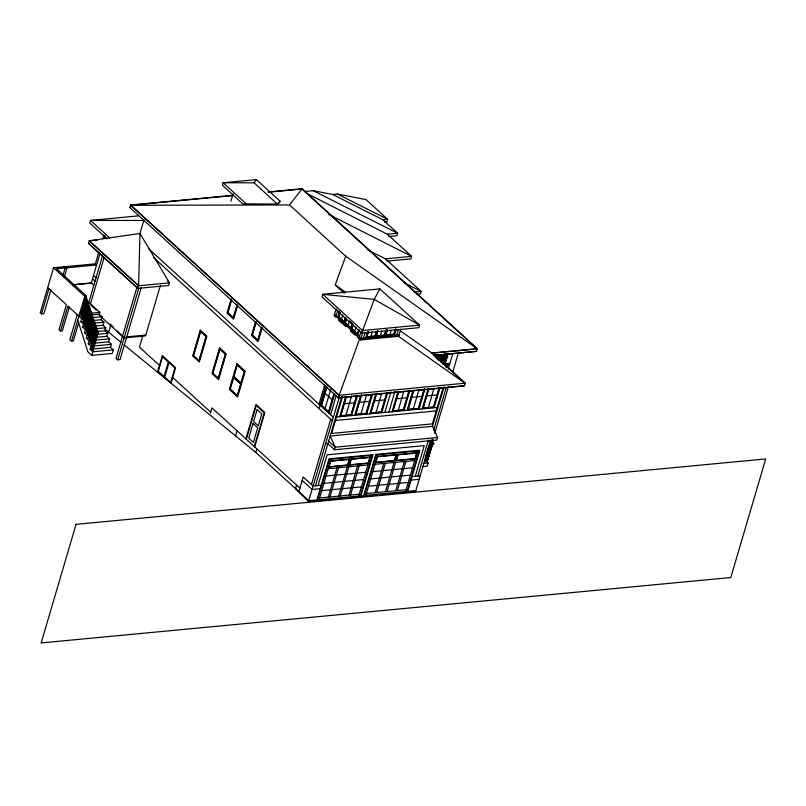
<?xml version="1.0" encoding="UTF-8"?>
<svg xmlns="http://www.w3.org/2000/svg" width="806" height="806" viewBox="0 0 806 806"><rect width="100%" height="100%" fill="white"/><g stroke="black" fill="none" stroke-linecap="round" stroke-linejoin="round"><path stroke-width="1.21" d="M88.519 243.382L137.846 288.397L88.529 243.352L89.285 240.803L139.972 233.478L169.482 282.856L168.716 285.465L137.846 288.397L138.612 285.787L139.972 233.478L143.982 219.867M129.877 207.857L130.632 205.278L289.505 204.956L345.724 256.227L477.233 348.867L476.467 351.436L433.709 355.496M400.431 330.903L432.016 353.149L465.092 383.303L464.337 385.883L338.218 397.842L359.667 338.691M40.3 312.738L53.539 267.794L95.37 263.824L96.609 264.962L56.571 268.761L86.534 296.104L81.215 314.149M50.959 289.767L43.917 313.645L41.539 313.877L48.924 288.8M63.019 275.158L65.145 267.945L63.906 266.816M64.188 277.385L67.019 267.763L65.78 266.635M69.306 307.106L62.284 330.954L60.5 331.125L67.875 306.089L81.648 318.662L90.212 317.846C88.831 319.216 91.219 319.7 89.809 319.216M77.245 314.632L69.86 339.669L71.512 341.18L73.306 341.009L78.827 322.249M71.512 341.18L84.751 296.276L53.539 267.794M92.952 350.67L92.156 350.751L97.173 333.724L97.969 333.644L92.952 350.67L92.398 350.167L93.405 347.406L92.368 347.668L80.59 311.68L81.386 311.61L92.912 345.925M92.156 350.751L91.612 350.247L96.801 332.606L84.892 297.102L85.144 296.235L97.889 334.218L97.455 334.55L97.173 333.724M81.386 311.61L80.449 312.164M95.37 263.824L98.564 252.963M102.836 238.485L103.903 234.868M81.789 313.494L81.124 313.282L85.426 298.673L81.789 313.494L86.091 298.885M81.749 315.146L86.444 300.507L82.424 315.368L81.749 315.146L82.424 315.368M93.889 285.374L91.29 283.007L100.166 252.893M104.427 238.405L105.143 235.997M82.021 315.398L86.444 300.507M77.739 320.073L87.824 351.748L91.803 355.386L112.215 353.451L113.273 349.854L110.523 347.336L111.409 344.333L108.649 341.815L109.535 338.812L106.785 336.293L107.672 333.291L104.911 330.772L105.798 327.77L103.037 325.251L103.924 322.249L83.522 324.183L80.761 321.665L81.648 318.662M87.018 303.751L82.645 317.272L86.675 302.411L87.35 302.623L86.675 302.411M82.645 317.272L86.957 302.663M82.998 318.884L87.3 304.275L87.975 304.497L83.673 319.095L82.998 318.884L83.673 319.095M83.28 319.136L87.582 304.527M102.896 254.555L88.821 302.321L99.843 312.385L99.057 315.025M83.905 321.01L87.935 306.149L83.905 321.01L88.6 306.361M105.798 327.77L85.386 329.704L82.635 327.186L83.522 324.183M88.902 309.353L84.529 322.874L88.559 308.013L89.234 308.235L88.559 308.013M84.529 322.874L88.952 307.983M90.474 303.832L104.196 257.265M84.882 324.496L89.587 309.847L85.557 324.707L84.882 324.496L85.557 324.707M85.154 324.747L89.587 309.847M85.537 326.43L90.232 311.791L86.212 326.652L85.537 326.43L86.212 326.652M85.809 326.682L89.839 311.831M107.672 333.291L87.26 335.225L84.499 332.707L85.386 329.704M86.413 328.475L90.443 313.625L86.413 328.475L91.108 313.836M87.038 330.349L91.068 315.489L87.038 330.349L91.41 316.829M90.201 319.176L90.604 317.806L102.06 316.728L101.173 319.73L103.924 322.249M87.391 331.961L92.086 317.322L88.066 332.183L87.391 331.961L88.066 332.183M87.663 332.213L92.086 317.322M109.535 338.812L89.123 340.747L86.373 338.228L87.26 335.225M92.66 320.566L88.297 334.087L92.317 319.226L92.992 319.438L92.317 319.226M88.297 334.087L92.599 319.478M88.69 334.047L92.388 320.314M88.64 335.699L92.952 321.1L93.617 321.312L89.315 335.921L88.64 335.699L89.315 335.921M88.922 335.951L93.224 321.352M89.547 337.825L93.577 322.964L89.547 337.825L94.252 323.176M111.409 344.333L90.997 346.268L88.237 343.759L89.123 340.747M94.544 326.168L90.171 339.689L94.201 324.828L94.876 325.05L94.201 324.828M90.171 339.689L94.604 324.798M90.524 341.311L95.229 326.662L91.199 341.522L90.524 341.311L91.199 341.522M233.256 195.294L130.713 205.016L129.957 207.595L338.218 397.842M90.806 341.563L95.229 326.662M91.159 343.175L95.854 328.536L91.824 343.386L91.159 343.175L95.461 328.566M113.273 349.854L92.861 351.789L90.111 349.28L90.997 346.268M92.055 345.3L96.085 330.44L92.055 345.3L96.76 330.651M94.624 342.621L95.612 339.255M91.803 355.386L92.861 351.789M121.081 342.389L108.619 332.213L110.724 325.07M137.332 285.999L116.024 358.307L117.686 359.819L120.064 359.597L141.302 287.49M117.686 359.819L138.632 288.709M142.722 336.122L139.468 347.174L159.477 365.44M160.424 285.405L145.554 335.88L124.134 337.905L99.984 315.861M230.919 201.127L233.045 193.903M231.04 299.379L226.99 313.121L233.599 319.166L237.649 305.414M231.614 299.217L227.594 312.859L233.377 318.138L237.065 305.635M231.624 299.772L227.796 312.768L233.307 317.796L237.135 304.799M210.447 413.045L211.958 407.886L299.892 488.144M255.562 321.755L251.512 335.508L258.122 341.543L262.172 327.8M256.137 321.594L252.117 335.236L257.9 340.525L261.587 328.012M256.147 322.158L252.318 335.155L257.829 340.182L261.658 327.186M235.574 435.895L237.075 430.807M245.89 438.857L256.016 404.481L264.831 412.531L254.706 446.897M246.304 439.23L256.237 405.509L264.227 412.803L254.293 446.524M415.846 490.562L308.779 500.717L255.865 452.468L256.913 448.912M336.183 308.718L334.117 315.74L335.78 317.262L337.845 310.25M339.628 311.348L337.936 317.07L357.773 335.175L359.123 330.591M339.87 312.295L338.54 316.808L344.323 322.088L345.653 317.574M340.011 312.416L338.742 316.718L344.253 321.745L345.522 317.453M341.492 319.226L342.762 314.934M319.025 404.209L324.707 384.925M296.034 489.222L295.54 488.678L296.588 485.121M319.116 408.652L325.815 385.933M344.545 323.105L345.895 318.521M320.677 405.72L326.198 386.971M346.479 318.33L345.149 322.843L350.942 328.123L352.272 323.609M346.62 318.451L345.351 322.753L350.862 327.78L352.131 323.488L349.371 320.969L348.111 325.261M326.783 386.799L321.282 405.458L328.727 412.239L334.218 393.59M326.803 387.323L321.483 405.368L328.647 411.906L333.966 393.862M298.855 491.66L303.187 476.971L313.101 486.028L321.231 485.252M325.07 408.632L330.732 389.389M351.164 329.14L352.514 324.556M353.099 324.365L351.769 328.878L357.552 334.158L358.882 329.644M353.23 324.486L351.97 328.788L357.481 333.815L358.741 329.523M328.949 413.266L334.812 393.348M354.721 331.296L355.99 327.004M330.601 414.778L336.283 395.484M311.448 484.517L330.692 419.221M430.696 440.278L415.584 491.448L308.517 501.604L339.397 396.794M315.478 485.796L341.774 396.582M360.997 331.367L358.922 338.419L357.068 336.727L360.554 339.91L398.627 336.304L400.713 329.221M342.56 396.502L331.679 433.427L432.409 423.875L443.078 387.676M361.703 333.1L374.216 299.399L379.888 288.901L419.563 325.11L418.808 327.689L361.703 333.1L322.027 296.89L322.783 294.311L379.888 288.901M360.554 339.91L362.629 332.868M318.058 485.555L327.115 454.836L424.268 445.627L415.221 476.336M339.689 416.722L345.613 396.612M346.248 396.441L340.475 416.017L351.184 414.999L357.028 395.182M362.992 339.679L365.078 332.596M346.389 396.592L340.737 415.785L351.043 414.808L356.715 395.555M316.909 499.942L329.019 458.836L373.037 454.655L360.927 495.771M317.504 499.891L329.422 459.42L372.251 455.36L360.332 495.831M367.566 332.012L365.884 337.734L394.436 335.024L396.119 329.301M368.322 331.397L366.67 337.039L374.992 336.243L376.321 331.74M368.191 332.505L366.932 336.807L374.861 336.052L376.12 331.75M319.085 499.74L331.004 459.269M432.469 426.293L437.567 437.487L436.802 440.066L334.49 449.768L335.246 447.189L330.158 435.996L432.469 426.293L444.106 386.82M345.895 415.292L351.567 396.048M370.891 336.424L372.16 332.132M351.587 415.594L357.461 395.675M375.395 336.837L377.087 331.105M328.344 497.111L336.948 467.893M377.843 330.49L376.18 336.132L384.512 335.346L386.175 329.704M377.712 331.609L376.442 335.901L384.381 335.145L385.641 330.853M329.926 496.959L338.53 467.742M354.761 415.292L360.625 395.373M361.39 394.769L355.547 414.586L366.256 413.569L371.747 394.92M361.481 395.111L355.809 414.355L366.115 413.377L371.788 394.134M380.412 335.528L381.681 331.226M360.967 413.861L366.629 394.618M384.915 335.931L386.608 330.208M387.364 329.594L385.701 335.236L394.033 334.44L395.686 328.798M387.233 330.702L385.963 334.994L393.892 334.248L395.162 329.946M338.651 496.133L347.255 466.916M347.769 465.203L349.542 459.188M340.243 495.982L348.847 466.765M349.351 465.052L351.124 459.037M389.933 334.621L391.192 330.329M366.659 414.163L372.523 394.245M369.833 413.861L375.697 393.943M376.452 393.338L370.619 413.156L381.319 412.148L386.82 393.489M376.543 393.681L370.881 412.924L381.188 411.947L386.86 392.703M348.968 495.156L357.572 465.939M396.31 336.525L398.396 329.442M350.55 495.005L359.154 465.787M376.029 412.44L381.701 393.187M381.732 412.732L387.595 392.814M358.741 495.982L370.669 455.511M384.895 412.43L390.94 391.918M363.697 495.509L375.818 454.393L419.835 450.222L407.715 491.338M364.292 495.448L376.221 454.987L419.049 450.917L407.121 491.388M388.865 412.057L394.91 391.535M365.884 495.297L377.802 454.836M392.038 411.755L397.902 391.837M398.315 392.391L392.824 411.05L403.534 410.032L409.367 390.215M398.758 391.575L393.086 410.818L403.393 409.841L409.065 390.598M398.245 410.335L403.907 391.081M375.133 492.668L383.747 463.46M376.724 492.516L385.328 463.309M403.937 410.627L409.801 390.709M407.111 410.325L412.974 390.406M413.387 390.97L407.896 409.619L418.596 408.612L424.44 388.784M413.821 390.144L408.158 409.388L418.465 408.41L424.137 389.167M385.449 491.69L394.053 462.483M394.557 460.76L396.33 454.745M387.031 491.539L395.645 462.332M396.149 460.609L397.922 454.594M413.307 408.904L418.979 389.651M419.009 409.196L424.873 389.278M395.756 490.713L404.37 461.506M435.22 357.028L435.915 354.7M435.522 357.008L436.207 354.67M397.348 490.562L405.952 461.354M436.328 358.035L437.356 354.539M436.53 358.227L437.658 354.509M436.832 358.196L437.86 354.7M422.183 408.894L428.046 388.976M428.54 389.268L422.959 408.199L433.668 407.181L439.169 388.522M428.893 388.714L423.221 407.957L433.537 406.98L439.21 387.736M437.638 359.234L439.008 354.569M437.839 359.426L439.31 354.539M438.142 359.395L439.512 354.731M438.948 360.423L440.66 354.6M439.149 360.614L440.963 354.569M439.451 360.584L441.164 354.761M440.6 360.453L442.313 354.63M440.459 361.813L442.615 354.6M440.761 361.783L442.816 354.791M428.379 407.473L434.051 388.23M441.557 362.821L443.965 354.65M442.111 361.844L444.519 353.673M442.061 362.972L444.469 354.811M442.867 364.01L445.829 354.872M405.539 491.539L417.458 451.068M443.078 364.201L445.92 354.65L445.325 354.711L447.935 357.098M443.371 364.171L445.92 354.65M444.519 364.04L447.139 356.071M444.711 364.423L447.844 353.794M445.023 364.201L447.088 357.199M445.99 367.163L446.726 364.574M434.071 407.765L439.945 387.847M446.282 367.133L446.675 364.826M443.441 363.879L448.398 363.415L448.861 364.493M448.398 363.415L449.013 363.98L448.61 365.35L447.995 364.786M448.217 369.128L452.75 353.763M417.8 476.094L428.419 440.036M425.215 457.919L426.253 454.393M426.938 452.045L428.671 446.171M429.366 443.824L430.404 440.298M433.608 430.293L446.111 387.857M425.024 460.428L424.52 460.266L425.024 460.428L430.847 440.65M425.83 461.465L431.835 441.184M432.913 439.391L427.986 456.125L425.608 456.357M434.676 433.416L448.408 386.799M452.64 372.453L458.624 352.131M432.762 443.653L426.928 462.463L432.469 443.673M426.928 462.463L432.62 443.26M424.843 459.954L428.147 462.976L427.2 466.2L422.213 466.674M268.267 191.969L302.038 188.765L477.273 348.706L432.066 352.998L465.133 383.172L464.377 385.752L338.258 397.711L339.024 395.131L130.713 205.016M344.404 293.334L335.215 284.961L345.724 256.227M279.944 201.087L277.506 204.2L246.838 204.432L223.091 182.761L254.091 182.821L256.409 179.607L280.145 201.278L277.828 204.492L242.898 203.978L222.365 185.249L223.091 182.761L256.409 179.607M289.505 204.956L301.958 189.027L477.233 348.867L432.016 353.149M431.2 440.852L432.5 444.318L433.799 443.774L432.036 439.109M433.799 443.774L432.5 444.318M92.368 347.668L93.405 347.406M96.801 332.606L96.629 332.072L97.858 331.659L85.94 296.165M360.947 338.943L398.95 335.195M131.882 205.157L231.927 195.667M268.197 192.231L301.958 189.027M304.477 191.506L313.151 190.679L332.656 194.488L382.91 219.796L397.66 233.246L396.915 235.765L388.895 236.531M332.656 194.488L337.422 194.034L366.035 199.616L387.666 219.353L386.93 221.872L384.553 222.103M138.501 215.867L90.514 220.421L89.758 222.98L107.117 238.828M167.658 281.203L169.482 282.856L138.612 285.787L89.285 240.803L97.566 240.017M382.91 219.796L387.666 219.353L337.422 194.034M306.602 193.329L387.343 234.224L397.66 233.246L313.151 190.679M72.802 284.76L91.29 283.007M367.445 249.769L385.419 258.817L411.594 256.338L410.848 258.867L387.172 261.104M84.751 296.276L86.534 296.104M84.892 297.102L85.678 297.031L97.597 332.535L97.425 331.991M86.726 300.759L86.051 300.547M89.859 310.098L89.184 309.887M79.431 314.32L99.843 312.385M78.897 316.143L99.299 314.209L102.06 316.728M82.373 317.02L83.048 317.232M83.633 320.758L84.298 320.969M80.761 321.665L101.173 319.73M84.257 322.622L84.932 322.833M413.659 292.074L421.115 291.369L420.369 293.888L416.652 294.24M82.635 327.186L103.037 325.251M95.501 326.914L94.826 326.702M86.141 328.233L86.806 328.445M86.766 330.097L87.441 330.309M84.499 332.707L104.911 330.772M97.063 331.74L97.858 331.659L98.685 334.137L97.455 334.55M89.275 337.573L89.94 337.785M86.373 338.228L106.785 336.293M89.899 339.437L90.574 339.648M126.754 336.868L145.795 335.064M88.237 343.759L108.649 341.815M91.783 345.049L92.448 345.26M90.111 349.28L110.523 347.336M91.612 350.247L92.398 350.167M399.081 334.772L361.128 338.369L334.54 314.3L361.068 338.52M433.749 355.335L476.517 351.285M445.527 354.902L446.121 354.841M446.635 355.909L447.431 356.04L446.836 356.091M444.056 364.443L449.013 363.98M465.133 383.172L338.983 395.272L130.632 205.278M344.283 403.756L354.59 402.778M359.355 402.325L369.662 401.348M374.417 400.894L384.734 399.917M396.633 398.789L406.939 397.811M411.695 397.358L422.012 396.381M426.565 395.948L437.084 394.95M335.729 417.095L437.245 407.463M335.508 420.46L436.237 410.899M325.503 443.955L327.891 443.703M437.567 437.487L335.246 447.189L328.636 441.154M330.5 460.992L370.156 457.224M377.299 456.549L416.954 452.791M328.727 467.006L368.392 463.238M375.525 462.563L415.181 458.805M328.223 468.719L367.879 464.961M375.022 464.286L414.677 460.518M425.618 461.274L426.122 461.435M426.727 462.281L427.23 462.443M423.16 463.45L428.147 462.976M326.067 476.024L334.792 475.197M336.384 475.046L345.109 474.22M346.691 474.069L355.416 473.243M357.008 473.092L365.733 472.266M372.866 471.591L381.591 470.764M383.182 470.613L391.907 469.777M393.489 469.636L402.214 468.8M403.796 468.649L412.521 467.823M323.921 483.328L332.646 482.502M334.228 482.351L342.953 481.525M344.545 481.373L353.27 480.547M354.852 480.396L363.577 479.57M370.72 478.895L379.445 478.059M381.026 477.918L389.751 477.081M391.333 476.93L400.058 476.104M401.65 475.953L410.375 475.127M412.047 476.638L420.178 475.872M320.224 488.688L312.093 489.464L302.169 480.406M411.04 480.074L419.17 479.308M321.765 490.632L330.49 489.806M332.082 489.655L340.807 488.829M342.389 488.678L351.114 487.852M352.706 487.701L361.431 486.874M368.564 486.189L377.289 485.363M378.87 485.212L387.595 484.386M389.187 484.235L397.912 483.409M399.494 483.257L408.219 482.431M319.619 497.937L359.275 494.179M366.418 493.494L406.073 489.736M73.326 284.78L91.713 283.097M143.921 220.461L90.514 220.421L109.717 237.941M404.521 282.997L421.115 291.369L385.419 258.817M328.747 214.436L411.594 256.338L387.343 234.224M335.215 284.961L345.401 292.135M397.842 335.931L465.092 383.303M123.953 344.746L255.865 452.468M104.982 328.929L108.619 332.213M445.869 354.126L447.652 355.748M254.091 182.821L277.828 204.492M448.559 364.644L444.791 365.007M334.409 314.723L360.866 338.863M338.55 319.831L342.258 323.206M344.102 324.899L345.955 326.591L338.56 319.801M325.03 393.338L332.193 399.877M149.029 249.064L333.352 417.286M153.513 257.517L332.344 420.722M327.881 443.733L334.49 449.768M89.285 240.803L138.612 285.787M233.639 376.573L241.085 383.364M233.458 377.218L240.893 384.009M93.526 275.42L96.246 277.899M92.509 278.856L95.229 281.334M172.706 377.51L210.749 412.229M91.088 305.424L96.196 310.088M47.685 287.661L66.394 304.739L59.019 329.775L60.5 331.125M40.34 312.617L41.539 313.877M295.54 488.678L308.517 501.604M110.19 323.992L113.676 327.468M117.162 330.954L124.134 337.905M431.986 440.781L432.862 443.088M431.684 440.348L433.013 443.854M97.788 333.12L98.251 334.48L97.969 333.644M81.638 313.272L93.164 347.588M80.59 311.68L92.609 347.477M76.056 524.343L41.156 642.936L730.79 577.529L765.7 458.936L76.056 524.343M162.369 355.617L157.694 371.506L171.074 383.052L175.597 367.687L162.369 355.617M162.6 356.645L158.298 371.234L163.981 376.765L168.293 362.136L162.6 356.645M169.008 362.488L164.706 377.077L170.701 382.548L174.993 367.959L169.008 362.488M200.281 330.188L192.694 355.96L199.304 361.995L206.9 336.223L200.281 330.188M200.513 331.206L193.299 355.698L199.082 360.977L206.296 336.485L200.513 331.206M200.583 331.548L193.5 355.607L199.001 360.635L206.094 336.576L200.583 331.548M219.575 347.789L211.978 373.561L218.587 379.596L226.184 353.824L219.575 347.789M219.796 348.807L212.583 373.299L218.366 378.578L225.579 354.086L219.796 348.807M219.867 349.149L212.784 373.208L218.295 378.236L225.378 354.177L219.867 349.149M236.934 363.627L229.337 389.409L237.609 396.955L245.195 371.173L236.934 363.627M237.155 364.655L229.942 389.137L237.377 395.927L244.591 371.445L237.155 364.655M233.528 377.561L230.143 389.046L237.307 395.585L240.692 384.099L233.528 377.561M237.226 364.997L233.841 376.483L241.004 383.021L244.399 371.536L237.226 364.997M253.034 423.493L248.711 438.162L253.396 442.434L257.719 427.764L253.034 423.493M257.134 409.589L253.598 421.568L258.283 425.84L261.819 413.871L257.134 409.589M330.641 461.183L328.989 466.775L347.628 465.002L349.28 459.42L330.641 461.183M351.255 459.229L349.613 464.81L368.251 463.047L369.894 457.465L351.255 459.229M377.43 456.75L375.787 462.332L394.426 460.569L396.068 454.977L377.43 456.75M398.053 454.796L396.411 460.377L415.05 458.604L416.692 453.022L398.053 454.796M419.563 325.11L362.458 330.52L322.783 294.311L374.216 299.399L419.563 325.11M355.214 335.034L350.59 330.813L355.214 335.034"/></g></svg>
